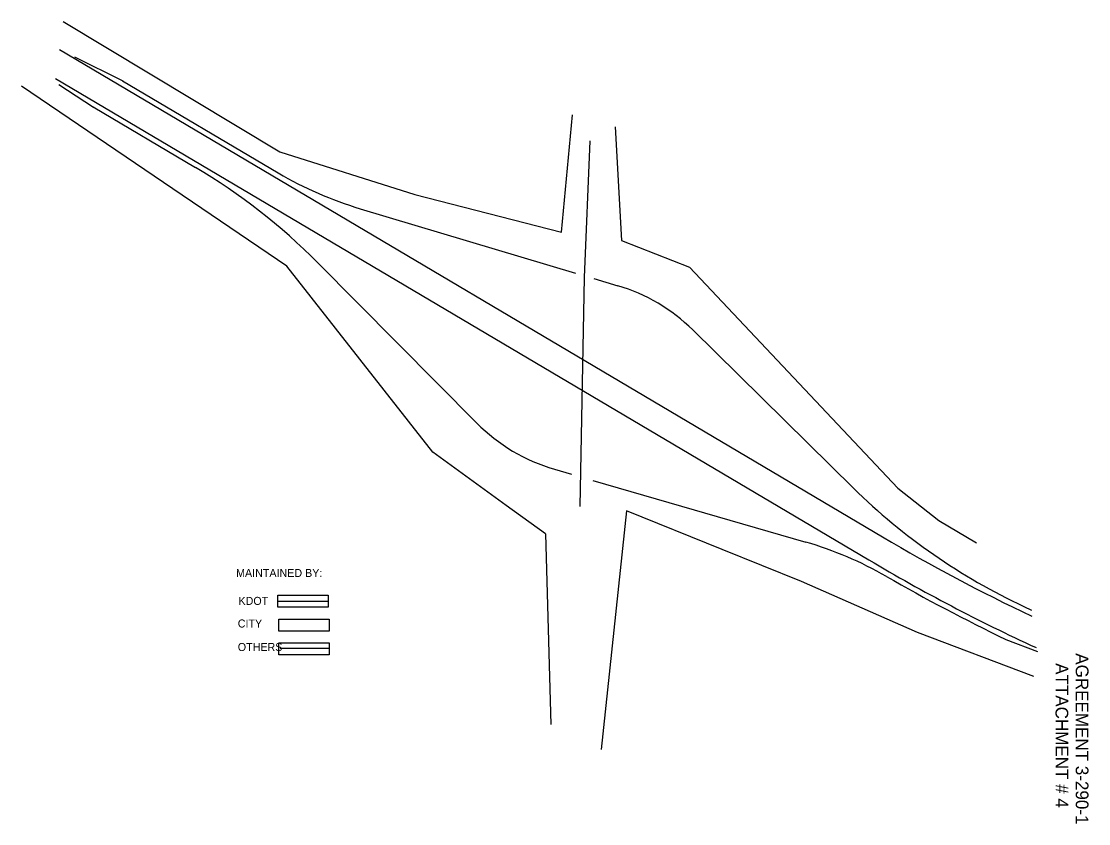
# Model space of a CAD drawing. Extents: x -69.4 to -52.4, y 24.9 to 27.
# Drawn here: x -69.377 to -68.742, y 26.547 to 27.025 of the extents above; entities that cross this region are included whole.
import ezdxf

# ---------------------------------------------------------------- set-up
doc = ezdxf.new("R2010")
doc.units = 0
doc.layers.add('PL Inter Maintenance Info', color=7, linetype='Continuous')
doc.layers.add('PL Inter RightOfWay', color=7, linetype='Continuous')

msp = doc.modelspace()

# ---------------------------------------------------------------- linework, layer by layer
at = {"layer": 'PL Inter Maintenance Info'}
for p, q in [((-69.35475, 27.00779), (-68.86471, 26.71758)), ((-69.3457, 27.00354), (-69.31706, 26.98921)), ((-69.35707, 26.99067), (-68.87282, 26.70389)), ((-69.35518, 26.98709), (-69.33455, 26.97359)), ((-69.31714, 26.98926), (-69.2245, 26.9344)), ((-69.3346, 26.97362), (-69.27381, 26.93763)), ((-69.03901, 26.95348), (-69.04227, 26.87203)), ((-69.17574, 26.91306), (-69.04744, 26.87473)), ((-69.20106, 26.88092), (-69.10633, 26.78542)), ((-69.04227, 26.87203), (-69.04499, 26.73581)), ((-69.03665, 26.8715), (-69.02225, 26.8672)), ((-68.97775, 26.84089), (-68.88194, 26.74661)), ((-69.06011, 26.75797), (-69.04981, 26.75498)), ((-69.0371, 26.75129), (-68.91045, 26.71453)), ((-69.22474, 26.68289), (-69.19471, 26.68289)), ((-69.22474, 26.67574), (-69.22474, 26.68289)), ((-69.19471, 26.68289), (-69.19471, 26.67574)), ((-69.22474, 26.67937), (-69.19471, 26.67937)), ((-69.19471, 26.67574), (-69.22474, 26.67574)), ((-68.78057, 26.67627), (-68.77597, 26.67405)), ((-69.2242, 26.66859), (-69.19418, 26.66859)), ((-69.2242, 26.66144), (-69.2242, 26.66859)), ((-69.19418, 26.66859), (-69.19418, 26.66144)), ((-69.19418, 26.66144), (-69.2242, 26.66144)), ((-68.79139, 26.65663), (-68.77243, 26.6493)), ((-69.2242, 26.65459), (-69.19418, 26.65459)), ((-69.2242, 26.64744), (-69.2242, 26.65459)), ((-69.22343, 26.65143), (-69.19418, 26.65143)), ((-69.19418, 26.65459), (-69.19418, 26.64744)), ((-69.19418, 26.64744), (-69.2242, 26.64744))]:
    msp.add_line(p, q, dxfattribs=at)
for centre, radius, start, end in [((-69.45882, 26.62523), 0.36307, 44.7699, 59.36529), ((-69.11323, 27.12229), 0.21837, 239.36529, 253.36488), ((-69.05294, 26.76449), 0.1072, 45.45958, 73.36488), ((-69.03022, 26.86092), 0.1072, 224.7699, 253.81399), ((-68.62728, 27.00539), 0.36307, 225.45958, 245.02891), ((-68.97132, 26.50482), 0.21837, 60.09247, 73.81399), ((-68.31581, 27.64445), 1.07721, 239.36529, 244.71387), ((-68.31581, 27.64445), 1.09312, 239.36529, 245.2566), ((-68.31581, 27.64445), 1.09634, 240.09247, 244.29727)]:
    msp.add_arc(centre, radius, start, end, dxfattribs=at)
at = {"layer": 'PL Inter RightOfWay'}
for p, q in [((-69.05578, 26.8991), (-69.04934, 26.96886)), ((-69.06539, 26.71954), (-69.06221, 26.60599))]:
    msp.add_line(p, q, dxfattribs=at)
for points in [[(-69.35254, 27.02462), (-69.22347, 26.94687), (-69.14318, 26.92146), (-69.05578, 26.8991)], [(-69.06539, 26.71954), (-69.08875, 26.73627), (-69.13251, 26.768), (-69.2194, 26.87878), (-69.37744, 26.986)], [(-69.02392, 26.96175), (-69.02021, 26.89402), (-68.97956, 26.87827), (-68.85557, 26.74666), (-68.83118, 26.72735), (-68.80882, 26.71414)], [(-68.77463, 26.63442), (-68.84388, 26.66078), (-68.91294, 26.69108), (-68.96025, 26.71007), (-69.01724, 26.73312), (-69.03229, 26.59096)]]:
    msp.add_lwpolyline(points, dxfattribs=at)

# ---------------------------------------------------------------- texts
at = {"layer": 'PL Inter Maintenance Info'}
for s, height, rotation, p in [('MAINTAINED BY:', 0.0047661, 359.99996, (-69.24959, 26.69376)), ('KDOT', 0.004766, 359.99996, (-69.24816, 26.67714)), ('CITY', 0.004766, 359.99996, (-69.24858, 26.66367)), ('OTHERS', 0.004766, 359.99996, (-69.24858, 26.64967)), ('AGREEMENT 3-290-1', 0.00758, 270, (-68.74969, 26.64834)), ('ATTACHMENT # 4', 0.00758, 270, (-68.76173, 26.64246))]:
    msp.add_text(s, height=height, rotation=rotation, dxfattribs=at).set_placement(p)

doc.saveas('drawing.dxf')
